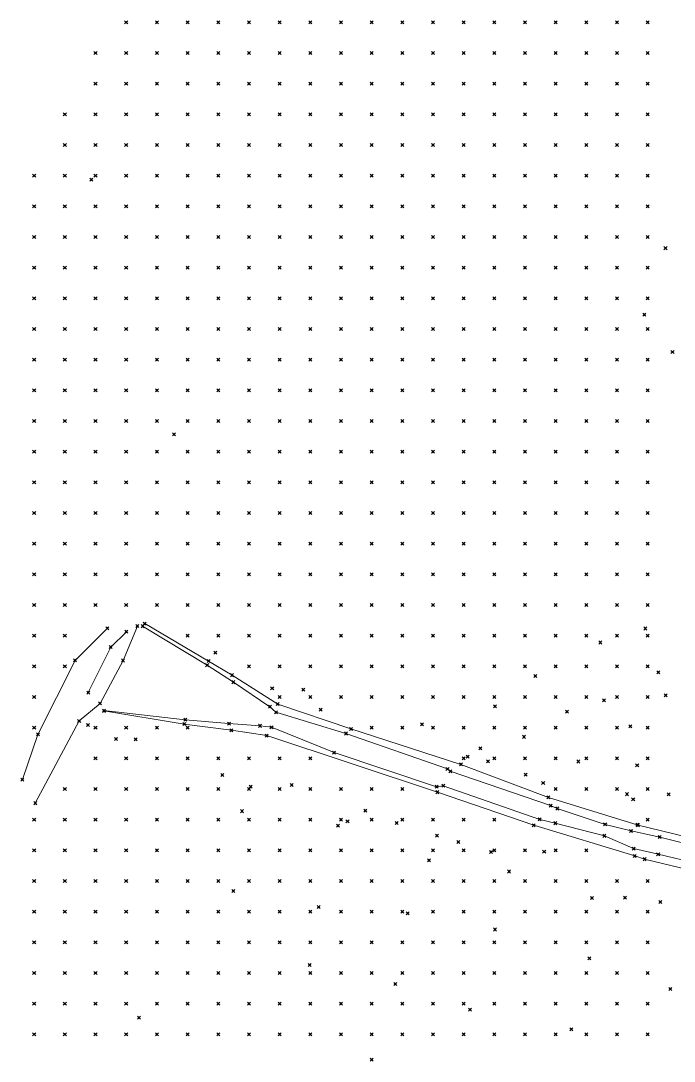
# Model space of a CAD drawing. Header units: metres. Extents: x 441556 to 446409, y 432338 to 461058.
# Drawn here: x 441691.8 to 441755.6, y 453774.1 to 453875.9 of the extents above; entities that cross this region are included whole.
import ezdxf

# ---------------------------------------------------------------- set-up
doc = ezdxf.new("R2010")
doc.units = ezdxf.units.M
doc.header["$MEASUREMENT"] = 0
doc.header["$PDMODE"] = 35
doc.header["$PDSIZE"] = 0.15
for name, color, linetype, lineweight in [('DTM-BRE-RevN_GRP_SANT BETON JOS', 2, 'Continuous', 0), ('DTM-BRE-RevN_GRP_SANT BETON SUS', 2, 'Continuous', 0), ('DTM-BRE-RevN_GRP_ZID SPRIJIN JOS', 2, 'Continuous', 0), ('DTM-BRE-RevN_GRP_ZID SPRIJIN SUS', 2, 'Continuous', 0), ('DTM-BRE-RevN_YP_RevL', 1, 'Continuous', 0), ('DTM-NOK-RevN_LIDAR_co_lidar', 91, 'Continuous', 0), ('DTM-NOK-RevN_RTK', 32, 'Continuous', 0)]:
    doc.layers.add(name, color=color, linetype=linetype, lineweight=lineweight)

msp = doc.modelspace()

# ---------------------------------------------------------------- linework, layer by layer
at = {"layer": 'DTM-BRE-RevN_GRP_SANT BETON JOS'}
for p, q in [((441709.981, 453812.868, 379.426), (441703.673, 453816.682, 380.645)), ((441712.546, 453811.205, 379.032), (441709.981, 453812.868, 379.426)), ((441716.114, 453808.804, 378.245), (441712.546, 453811.205, 379.032)), ((441699.895, 453808.425, 380.844), (441707.842, 453807.527, 379.276)), ((441716.704, 453808.26, 377.099), (441716.114, 453808.804, 378.245)), ((441723.557, 453806.182, 376.126), (441716.704, 453808.26, 377.099)), ((441707.842, 453807.527, 379.276), (441712.111, 453807.151, 378.679)), ((441712.111, 453807.151, 378.679), (441715.156, 453806.933, 378.158)), ((441715.156, 453806.933, 378.158), (441716.275, 453806.791, 377.077)), ((441716.275, 453806.791, 377.077), (441722.392, 453804.318, 378.219)), ((441733.486, 453802.714, 374.541), (441723.557, 453806.182, 376.126)), ((441722.392, 453804.318, 378.219), (441732.419, 453800.97, 374.478)), ((441733.753, 453802.494, 373.454), (441733.486, 453802.714, 374.541)), ((441743.569, 453799.128, 371.822), (441733.753, 453802.494, 373.454)), ((441732.419, 453800.97, 374.478), (441733.075, 453801.07, 373.39)), ((441733.075, 453801.07, 373.39), (441742.504, 453797.786, 371.858)), ((441744.213, 453798.847, 371.618), (441743.569, 453799.128, 371.822)), ((441748.9, 453797.293, 370.906), (441744.213, 453798.847, 371.618)), ((441742.504, 453797.786, 371.858), (441744.027, 453797.412, 371.651)), ((441744.027, 453797.412, 371.651), (441748.829, 453796.177, 370.848)), ((441751.438, 453796.655, 370.638), (441748.9, 453797.293, 370.906)), ((441748.829, 453796.177, 370.848), (441751.677, 453794.925, 370.66)), ((441754.234, 453796.054, 370.277), (441751.438, 453796.655, 370.638)), ((441758.69, 453794.909, 369.617), (441754.234, 453796.054, 370.277)), ((441751.677, 453794.925, 370.66), (441754.08, 453794.373, 370.329)), ((441754.08, 453794.373, 370.329), (441758.978, 453793.208, 369.495))]:
    msp.add_line(p, q, dxfattribs=at)
at = {"layer": 'DTM-BRE-RevN_GRP_SANT BETON SUS'}
for p, q in [((441703.873, 453816.933, 381.857), (441710.124, 453813.27, 380.831)), ((441710.124, 453813.27, 380.831), (441712.423, 453811.888, 380.415)), ((441712.423, 453811.888, 380.415), (441716.88, 453809.055, 379.564)), ((441699.894, 453808.399, 381.795), (441707.745, 453807.109, 380.784)), ((441716.88, 453809.055, 379.564), (441724.043, 453806.629, 377.669)), ((441707.745, 453807.109, 380.784), (441712.358, 453806.499, 380.205)), ((441712.358, 453806.499, 380.205), (441715.803, 453805.979, 379.71)), ((441724.043, 453806.629, 377.669), (441734.803, 453803.16, 375.301)), ((441715.803, 453805.979, 379.71), (441732.502, 453800.443, 376.088)), ((441734.803, 453803.16, 375.301), (441743.353, 453799.937, 373.43)), ((441732.502, 453800.443, 376.088), (441741.913, 453797.213, 373.597)), ((441743.353, 453799.937, 373.43), (441752.114, 453797.215, 371.977)), ((441741.913, 453797.213, 373.597), (441751.797, 453794.203, 371.922)), ((441752.114, 453797.215, 371.977), (441759.121, 453795.511, 371.002)), ((441751.797, 453794.203, 371.922), (441752.76, 453793.89, 371.814)), ((441752.76, 453793.89, 371.814), (441758.635, 453792.48, 370.97))]:
    msp.add_line(p, q, dxfattribs=at)
at = {"layer": 'DTM-BRE-RevN_GRP_ZID SPRIJIN JOS'}
for p, q in [((441701.756, 453813.325, 380.562), (441703.158, 453816.696, 380.908)), ((441699.506, 453809.121, 381.103), (441701.756, 453813.325, 380.562)), ((441697.465, 453807.405, 383.055), (441699.506, 453809.121, 381.103)), ((441693.18, 453799.366, 383.959), (441697.465, 453807.405, 383.055))]:
    msp.add_line(p, q, dxfattribs=at)
at = {"layer": 'DTM-BRE-RevN_GRP_ZID SPRIJIN SUS'}
for p, q in [((441697.065, 453813.334, 387.726), (441700.231, 453816.481, 384.994)), ((441700.554, 453814.637, 383.288), (441702.088, 453816.14, 382.118)), ((441698.351, 453810.186, 383.207), (441700.554, 453814.637, 383.288)), ((441693.435, 453806.097, 388.741), (441697.065, 453813.334, 387.726)), ((441691.911, 453801.677, 387.866), (441693.435, 453806.097, 388.741))]:
    msp.add_line(p, q, dxfattribs=at)
at = {"layer": 'DTM-BRE-RevN_YP_RevL'}
for p, q in [((441722.394, 453804.319, 376.318), (441716.275, 453806.791, 377.077)), ((441732.419, 453800.97, 374.478), (441722.394, 453804.319, 376.318))]:
    msp.add_line(p, q, dxfattribs=at)
at = {"layer": 'DTM-NOK-RevN_LIDAR_co_lidar'}
for p in [(441702.066, 453875.736, 410.782), (441705.065, 453875.736, 407.319), (441708.064, 453875.736, 404.048), (441711.064, 453875.736, 401.35), (441714.063, 453875.736, 398.728), (441717.062, 453875.736, 395.854), (441720.062, 453875.736, 393.489), (441723.061, 453875.736, 391.541), (441726.06, 453875.736, 389.585), (441729.06, 453875.736, 387.593), (441732.059, 453875.736, 385.211), (441735.058, 453875.736, 383.028), (441738.058, 453875.736, 381.511), (441741.057, 453875.736, 378.76), (441744.057, 453875.736, 376.566), (441747.056, 453875.736, 374.326), (441750.055, 453875.736, 372.278), (441753.055, 453875.736, 370.647), (441699.066, 453872.737, 411.594), (441702.066, 453872.737, 409.826), (441705.065, 453872.737, 404.989), (441708.064, 453872.737, 403.039), (441711.064, 453872.737, 401.798), (441714.063, 453872.737, 398.34), (441717.062, 453872.737, 395.141), (441720.062, 453872.737, 392.773), (441723.061, 453872.737, 390.672), (441726.06, 453872.737, 388.831), (441729.06, 453872.737, 387.072), (441732.059, 453872.737, 384.776), (441735.058, 453872.737, 382.249), (441738.058, 453872.737, 380.39), (441741.057, 453872.737, 378.163), (441744.057, 453872.737, 376.193), (441747.056, 453872.737, 373.707), (441750.055, 453872.737, 371.895), (441753.055, 453872.737, 369.959), (441699.066, 453869.738, 410.164), (441702.066, 453869.738, 408.316), (441705.065, 453869.738, 404.459), (441708.064, 453869.738, 402.783), (441711.064, 453869.738, 399.687), (441714.063, 453869.738, 396.593), (441717.062, 453869.738, 394.094), (441720.062, 453869.738, 391.777), (441723.061, 453869.738, 389.722), (441726.06, 453869.738, 387.663), (441729.06, 453869.738, 385.692), (441732.059, 453869.738, 383.932), (441735.058, 453869.738, 381.789), (441738.058, 453869.738, 379.511), (441741.057, 453869.738, 377.575), (441744.057, 453869.738, 375.437), (441747.056, 453869.738, 373.203), (441750.055, 453869.738, 370.975), (441753.055, 453869.738, 369.437), (441696.067, 453866.738, 409.152), (441699.066, 453866.738, 408.084), (441702.066, 453866.738, 405.187), (441705.065, 453866.738, 403.788), (441708.064, 453866.738, 400.111), (441711.064, 453866.738, 398.256), (441714.063, 453866.738, 395.752), (441717.062, 453866.738, 393.325), (441720.062, 453866.738, 390.955), (441723.061, 453866.738, 388.792), (441726.06, 453866.738, 386.71), (441729.06, 453866.738, 384.579), (441732.059, 453866.738, 382.742), (441735.058, 453866.738, 380.727), (441738.058, 453866.738, 378.614), (441741.057, 453866.738, 376.826), (441744.057, 453866.738, 374.766), (441747.056, 453866.738, 372.614), (441750.055, 453866.738, 370.698), (441753.055, 453866.738, 369.165), (441696.067, 453863.739, 406.892), (441699.066, 453863.739, 405.746), (441702.066, 453863.739, 404.013), (441705.065, 453863.739, 402.022), (441708.064, 453863.739, 399.733), (441711.064, 453863.739, 397.306), (441714.063, 453863.739, 394.999), (441717.062, 453863.739, 392.733), (441720.062, 453863.739, 390.227), (441723.061, 453863.739, 388.262), (441726.06, 453863.739, 386.127), (441729.06, 453863.739, 383.768), (441732.059, 453863.739, 382), (441735.058, 453863.739, 380.153), (441738.058, 453863.739, 378.197), (441741.057, 453863.739, 376.02), (441744.057, 453863.739, 374.049), (441747.056, 453863.739, 372.167), (441750.055, 453863.739, 370.472), (441753.055, 453863.739, 369.107), (441693.068, 453860.74, 406.424), (441696.067, 453860.74, 405.394), (441698.666, 453860.345, 404.659), (441699.066, 453860.74, 404.435), (441702.066, 453860.74, 402.417), (441705.065, 453860.74, 400.11), (441708.064, 453860.74, 397.302), (441711.064, 453860.74, 395.274), (441714.063, 453860.74, 394.218), (441717.062, 453860.74, 391.988), (441720.062, 453860.74, 389.444), (441723.061, 453860.74, 387.421), (441726.06, 453860.74, 385.365), (441729.06, 453860.74, 383.229), (441732.059, 453860.74, 381.252), (441735.058, 453860.74, 379.295), (441738.058, 453860.74, 377.21), (441741.057, 453860.74, 375.072), (441744.057, 453860.74, 373.336), (441747.056, 453860.74, 371.646), (441750.055, 453860.74, 370.318), (441753.055, 453860.74, 369.481), (441693.068, 453857.74, 404.665), (441696.067, 453857.74, 403.964), (441699.066, 453857.74, 403.781), (441702.066, 453857.74, 402.493), (441705.065, 453857.74, 399.798), (441708.064, 453857.74, 396.667), (441711.064, 453857.74, 393.723), (441714.063, 453857.74, 391.814), (441717.062, 453857.74, 389.816), (441720.062, 453857.74, 388.063), (441723.061, 453857.74, 386.352), (441726.06, 453857.74, 384.395), (441729.06, 453857.74, 382.416), (441732.059, 453857.74, 380.454), (441735.058, 453857.74, 378.461), (441738.058, 453857.74, 376.365), (441741.057, 453857.74, 374.634), (441744.057, 453857.74, 373.099), (441747.056, 453857.74, 371.66), (441750.055, 453857.74, 370.637), (441753.055, 453857.74, 370.112), (441693.068, 453854.741, 402.486), (441696.067, 453854.741, 402.608), (441699.066, 453854.741, 402.533), (441702.066, 453854.741, 402.232), (441705.065, 453854.741, 400.36), (441708.064, 453854.741, 397.45), (441711.064, 453854.741, 394.341), (441714.063, 453854.741, 391.607), (441717.062, 453854.741, 389.09), (441720.062, 453854.741, 387), (441723.061, 453854.741, 385.13), (441726.06, 453854.741, 383.329), (441729.06, 453854.741, 381.603), (441732.059, 453854.741, 379.821), (441735.058, 453854.741, 378.028), (441738.058, 453854.741, 376.226), (441741.057, 453854.741, 374.552), (441744.057, 453854.741, 373.25), (441747.056, 453854.741, 371.913), (441750.055, 453854.741, 370.842), (441753.055, 453854.741, 370.459), (441693.068, 453851.742, 400.093), (441696.067, 453851.742, 400.722), (441699.066, 453851.742, 400.56), (441702.066, 453851.742, 401.181), (441705.065, 453851.742, 400.148), (441708.064, 453851.742, 397.191), (441711.064, 453851.742, 394.435), (441714.063, 453851.742, 391.829), (441717.062, 453851.742, 389.322), (441720.062, 453851.742, 387.073), (441723.061, 453851.742, 384.826), (441726.06, 453851.742, 382.646), (441729.06, 453851.742, 380.748), (441732.059, 453851.742, 379.106), (441735.058, 453851.742, 377.636), (441738.058, 453851.742, 376.133), (441741.057, 453851.742, 374.647), (441744.057, 453851.742, 373.266), (441747.056, 453851.742, 371.965), (441750.055, 453851.742, 371.027), (441753.055, 453851.742, 370.663), (441693.068, 453848.742, 397.987), (441696.067, 453848.742, 398.675), (441699.066, 453848.742, 398.906), (441702.066, 453848.742, 399.707), (441705.065, 453848.742, 399.314), (441708.064, 453848.742, 396.472), (441711.064, 453848.742, 393.929), (441714.063, 453848.742, 391.487), (441717.062, 453848.742, 389.172), (441720.062, 453848.742, 386.991), (441723.061, 453848.742, 384.613), (441726.06, 453848.742, 382.323), (441729.06, 453848.742, 380.365), (441732.059, 453848.742, 378.627), (441735.058, 453848.742, 377.18), (441738.058, 453848.742, 375.947), (441741.057, 453848.742, 374.731), (441744.057, 453848.742, 373.309), (441747.056, 453848.742, 372.093), (441750.055, 453848.742, 371.449), (441753.055, 453848.742, 370.841), (441693.068, 453845.743, 395.877), (441696.067, 453845.743, 396.569), (441699.066, 453845.743, 397.53), (441702.066, 453845.743, 398.168), (441705.065, 453845.743, 397.863), (441708.064, 453845.743, 395.63), (441711.064, 453845.743, 392.988), (441714.063, 453845.743, 390.607), (441717.062, 453845.743, 388.606), (441720.062, 453845.743, 386.504), (441723.061, 453845.743, 384.147), (441726.06, 453845.743, 381.961), (441729.06, 453845.743, 379.981), (441732.059, 453845.743, 378.041), (441735.058, 453845.743, 376.471), (441738.058, 453845.743, 375.453), (441741.057, 453845.743, 374.613), (441744.057, 453845.743, 373.721), (441747.056, 453845.743, 373.047), (441750.055, 453845.743, 372.251), (441753.055, 453845.743, 371.057), (441693.068, 453842.744, 394.006), (441696.067, 453842.744, 394.823), (441699.066, 453842.744, 395.997), (441702.066, 453842.744, 396.744), (441705.065, 453842.744, 396.547), (441708.064, 453842.744, 394.885), (441711.064, 453842.744, 392.475), (441714.063, 453842.744, 389.837), (441717.062, 453842.744, 387.787), (441720.062, 453842.744, 385.816), (441723.061, 453842.744, 383.57), (441726.06, 453842.744, 381.371), (441729.06, 453842.744, 379.262), (441732.059, 453842.744, 377.225), (441735.058, 453842.744, 375.685), (441738.058, 453842.744, 374.952), (441741.057, 453842.744, 374.616), (441744.057, 453842.744, 374.03), (441747.056, 453842.744, 373.328), (441750.055, 453842.744, 372.487), (441753.055, 453842.744, 371.436), (441693.068, 453839.744, 392.188), (441696.067, 453839.744, 393.036), (441699.066, 453839.744, 394.079), (441702.066, 453839.744, 395.031), (441705.065, 453839.744, 395.243), (441708.064, 453839.744, 394.085), (441711.064, 453839.744, 392.036), (441714.063, 453839.744, 389.24), (441717.062, 453839.744, 386.987), (441720.062, 453839.744, 385.066), (441723.061, 453839.744, 382.96), (441726.06, 453839.744, 380.774), (441729.06, 453839.744, 378.667), (441732.059, 453839.744, 376.734), (441735.058, 453839.744, 375.252), (441738.058, 453839.744, 374.63), (441741.057, 453839.744, 374.528), (441744.057, 453839.744, 373.844), (441747.056, 453839.744, 372.794), (441750.055, 453839.744, 372.094), (441753.055, 453839.744, 371.57), (441693.068, 453836.745, 390.551), (441696.067, 453836.745, 391.288), (441699.066, 453836.745, 392.132), (441702.066, 453836.745, 393.258), (441705.065, 453836.745, 393.645), (441708.064, 453836.745, 392.807), (441711.064, 453836.745, 390.934), (441714.063, 453836.745, 388.351), (441717.062, 453836.745, 386.218), (441720.062, 453836.745, 384.32), (441723.061, 453836.745, 382.246), (441726.06, 453836.745, 380.166), (441729.06, 453836.745, 378.315), (441732.059, 453836.745, 376.611), (441735.058, 453836.745, 375.174), (441738.058, 453836.745, 374.549), (441741.057, 453836.745, 374.214), (441744.057, 453836.745, 373.467), (441747.056, 453836.745, 372.601), (441750.055, 453836.745, 372.017), (441753.055, 453836.745, 371.527), (441706.751, 453835.43, 392.713), (441693.068, 453833.745, 389.644), (441696.067, 453833.745, 390.029), (441699.066, 453833.745, 390.446), (441702.066, 453833.745, 391.591), (441705.065, 453833.745, 391.573), (441708.064, 453833.745, 390.98), (441711.064, 453833.745, 389.296), (441714.063, 453833.745, 387.028), (441717.062, 453833.745, 385.207), (441720.062, 453833.745, 383.533), (441723.061, 453833.745, 381.55), (441726.06, 453833.745, 379.591), (441729.06, 453833.745, 377.909), (441732.059, 453833.745, 376.384), (441735.058, 453833.745, 375.265), (441738.058, 453833.745, 374.746), (441741.057, 453833.745, 374.173), (441744.057, 453833.745, 373.471), (441747.056, 453833.745, 372.892), (441750.055, 453833.745, 372.359), (441753.055, 453833.745, 371.619), (441693.068, 453830.746, 389.384), (441696.067, 453830.746, 389.348), (441699.066, 453830.746, 389.382), (441702.066, 453830.746, 389.987), (441705.065, 453830.746, 389.16), (441708.064, 453830.746, 388.829), (441711.064, 453830.746, 387.562), (441714.063, 453830.746, 385.738), (441717.062, 453830.746, 384.17), (441720.062, 453830.746, 382.622), (441723.061, 453830.746, 380.876), (441726.06, 453830.746, 379.142), (441729.06, 453830.746, 377.504), (441732.059, 453830.746, 376.241), (441735.058, 453830.746, 375.592), (441738.058, 453830.746, 375.068), (441741.057, 453830.746, 374.491), (441744.057, 453830.746, 373.839), (441747.056, 453830.746, 373.276), (441750.055, 453830.746, 372.634), (441753.055, 453830.746, 371.728), (441693.068, 453827.747, 389.345), (441696.067, 453827.747, 389.256), (441699.066, 453827.747, 389.22), (441702.066, 453827.747, 388.762), (441705.065, 453827.747, 387.119), (441708.064, 453827.747, 386.731), (441711.064, 453827.747, 385.996), (441714.063, 453827.747, 384.774), (441717.062, 453827.747, 383.385), (441720.062, 453827.747, 381.775), (441723.061, 453827.747, 380.156), (441726.06, 453827.747, 378.671), (441729.06, 453827.747, 377.347), (441732.059, 453827.747, 376.505), (441735.058, 453827.747, 376.04), (441738.058, 453827.747, 375.389), (441741.057, 453827.747, 374.765), (441744.057, 453827.747, 374.113), (441747.056, 453827.747, 373.549), (441750.055, 453827.747, 372.77), (441753.055, 453827.747, 371.852), (441693.068, 453824.747, 389.288), (441696.067, 453824.747, 389.205), (441699.066, 453824.747, 389.157), (441702.066, 453824.747, 387.705), (441705.065, 453824.747, 385.395), (441708.064, 453824.747, 384.939), (441711.064, 453824.747, 384.426), (441714.063, 453824.747, 383.63), (441717.062, 453824.747, 382.536), (441720.062, 453824.747, 381.271), (441723.061, 453824.747, 379.739), (441726.06, 453824.747, 378.328), (441729.06, 453824.747, 377.404), (441732.059, 453824.747, 376.781), (441735.058, 453824.747, 376.264), (441738.058, 453824.747, 375.611), (441741.057, 453824.747, 374.916), (441744.057, 453824.747, 374.268), (441747.056, 453824.747, 373.636), (441750.055, 453824.747, 372.799), (441753.055, 453824.747, 372), (441693.068, 453821.748, 389.329), (441696.067, 453821.748, 389.221), (441699.066, 453821.748, 388.673), (441702.066, 453821.748, 386.572), (441705.065, 453821.748, 384.089), (441708.064, 453821.748, 383.402), (441711.064, 453821.748, 383.039), (441714.063, 453821.748, 382.355), (441717.062, 453821.748, 381.573), (441720.062, 453821.748, 380.639), (441723.061, 453821.748, 379.338), (441726.06, 453821.748, 378.179), (441729.06, 453821.748, 377.531), (441732.059, 453821.748, 377.024), (441735.058, 453821.748, 376.412), (441738.058, 453821.748, 375.68), (441741.057, 453821.748, 374.896), (441744.057, 453821.748, 374.219), (441747.056, 453821.748, 373.544), (441750.055, 453821.748, 372.885), (441753.055, 453821.748, 372.187), (441693.068, 453818.749, 389.409), (441696.067, 453818.749, 389.119), (441699.066, 453818.749, 387.195), (441702.066, 453818.749, 384.331), (441705.065, 453818.749, 382.696), (441708.064, 453818.749, 382.428), (441711.064, 453818.749, 382.021), (441714.063, 453818.749, 381.397), (441717.062, 453818.749, 380.672), (441720.062, 453818.749, 379.848), (441723.061, 453818.749, 378.991), (441726.06, 453818.749, 378.324), (441729.06, 453818.749, 377.825), (441732.059, 453818.749, 377.319), (441735.058, 453818.749, 376.698), (441738.058, 453818.749, 375.75), (441741.057, 453818.749, 374.713), (441744.057, 453818.749, 373.987), (441747.056, 453818.749, 373.478), (441750.055, 453818.749, 373.033), (441753.055, 453818.749, 372.438), (441693.068, 453815.749, 389.317), (441696.067, 453815.749, 388.977), (441708.064, 453815.749, 381.592), (441711.064, 453815.749, 381.703), (441714.063, 453815.749, 381.045), (441717.062, 453815.749, 380.082), (441720.062, 453815.749, 379.289), (441723.061, 453815.749, 378.779), (441726.06, 453815.749, 378.311), (441729.06, 453815.749, 377.825), (441732.059, 453815.749, 377.568), (441735.058, 453815.749, 377.188), (441738.058, 453815.749, 376.085), (441741.057, 453815.749, 374.971), (441744.057, 453815.749, 374.038), (441747.056, 453815.749, 373.634), (441750.055, 453815.749, 373.242), (441753.055, 453815.749, 372.736), (441693.068, 453812.75, 389.209), (441696.067, 453812.75, 387.426), (441714.063, 453812.75, 380.585), (441717.062, 453812.75, 379.962), (441720.062, 453812.75, 379.262), (441723.061, 453812.75, 378.769), (441726.06, 453812.75, 378.111), (441729.06, 453812.75, 377.409), (441732.059, 453812.75, 377.141), (441735.058, 453812.75, 376.837), (441738.058, 453812.75, 375.969), (441741.057, 453812.75, 375.141), (441744.057, 453812.75, 374.508), (441747.056, 453812.75, 374.049), (441750.055, 453812.75, 373.505), (441753.055, 453812.75, 373.101), (441693.068, 453809.751, 389.292), (441717.062, 453809.751, 379.108), (441720.062, 453809.751, 378.949), (441723.061, 453809.751, 378.676), (441726.06, 453809.751, 378.078), (441729.06, 453809.751, 377.364), (441732.059, 453809.751, 377.075), (441735.058, 453809.751, 376.819), (441738.058, 453809.751, 376.093), (441741.057, 453809.751, 375.483), (441744.057, 453809.751, 374.905), (441747.056, 453809.751, 374.392), (441750.055, 453809.751, 373.817), (441753.055, 453809.751, 372.909), (441693.068, 453806.751, 389.436), (441699.066, 453806.751, 382.647), (441702.066, 453806.751, 382.1), (441705.065, 453806.751, 381.473), (441708.064, 453806.751, 380.399), (441726.06, 453806.751, 377.361), (441729.06, 453806.751, 377.197), (441732.059, 453806.751, 377.014), (441735.058, 453806.751, 376.611), (441738.058, 453806.751, 375.984), (441741.057, 453806.751, 375.619), (441744.057, 453806.751, 375.164), (441747.056, 453806.751, 374.609), (441750.055, 453806.751, 374.136), (441753.055, 453806.751, 373.157), (441699.066, 453803.752, 382.72), (441702.066, 453803.752, 382.563), (441705.065, 453803.752, 382.263), (441708.064, 453803.752, 381.812), (441711.064, 453803.752, 380.932), (441714.063, 453803.752, 380.126), (441717.062, 453803.752, 379.289), (441720.062, 453803.752, 378.263), (441735.058, 453803.752, 375.444), (441738.058, 453803.752, 375.485), (441741.057, 453803.752, 375.564), (441744.057, 453803.752, 375.32), (441747.056, 453803.752, 374.746), (441750.055, 453803.752, 374.247), (441753.055, 453803.752, 373.532), (441696.067, 453800.753, 383.517), (441699.066, 453800.753, 382.828), (441702.066, 453800.753, 382.529), (441705.065, 453800.753, 382.14), (441708.064, 453800.753, 381.613), (441711.064, 453800.753, 380.94), (441714.063, 453800.753, 380.398), (441717.062, 453800.753, 379.844), (441720.062, 453800.753, 379.27), (441723.061, 453800.753, 378.561), (441726.06, 453800.753, 377.665), (441729.06, 453800.753, 376.647), (441744.057, 453800.753, 373.847), (441747.056, 453800.753, 374.158), (441750.055, 453800.753, 374.024), (441753.055, 453800.753, 373.434), (441693.068, 453797.753, 384.72), (441696.067, 453797.753, 383.603), (441699.066, 453797.753, 383.018), (441702.066, 453797.753, 382.264), (441705.065, 453797.753, 381.846), (441708.064, 453797.753, 381.412), (441711.064, 453797.753, 380.776), (441714.063, 453797.753, 380.102), (441717.062, 453797.753, 379.593), (441720.062, 453797.753, 379.248), (441723.061, 453797.753, 378.88), (441726.06, 453797.753, 378.415), (441729.06, 453797.753, 377.723), (441732.059, 453797.753, 376.687), (441735.058, 453797.753, 375.466), (441738.058, 453797.753, 374.255), (441753.055, 453797.753, 372.435), (441693.068, 453794.754, 385.006), (441696.067, 453794.754, 383.95), (441699.066, 453794.754, 383.134), (441702.066, 453794.754, 382.357), (441705.065, 453794.754, 381.912), (441708.064, 453794.754, 380.581), (441711.064, 453794.754, 380.08), (441714.063, 453794.754, 379.739), (441717.062, 453794.754, 379.204), (441720.062, 453794.754, 378.869), (441723.061, 453794.754, 378.58), (441726.06, 453794.754, 378.146), (441729.06, 453794.754, 377.622), (441732.059, 453794.754, 377.026), (441735.058, 453794.754, 376.349), (441738.058, 453794.754, 375.525), (441741.057, 453794.754, 374.629), (441744.057, 453794.754, 373.762), (441747.056, 453794.754, 372.875), (441693.068, 453791.755, 385.626), (441696.067, 453791.755, 384.322), (441699.066, 453791.755, 383.394), (441702.066, 453791.755, 382.408), (441705.065, 453791.755, 381.588), (441708.064, 453791.755, 380.751), (441711.064, 453791.755, 380.068), (441714.063, 453791.755, 379.533), (441717.062, 453791.755, 378.841), (441720.062, 453791.755, 378.252), (441723.061, 453791.755, 377.809), (441726.06, 453791.755, 377.424), (441729.06, 453791.755, 377.071), (441732.059, 453791.755, 376.636), (441735.058, 453791.755, 376.132), (441738.058, 453791.755, 375.616), (441741.057, 453791.755, 375.024), (441744.057, 453791.755, 374.35), (441747.056, 453791.755, 373.7), (441750.055, 453791.755, 372.946), (441753.055, 453791.755, 372.151), (441693.068, 453788.755, 387.053), (441696.067, 453788.755, 385.365), (441699.066, 453788.755, 384.312), (441702.066, 453788.755, 383.02), (441705.065, 453788.755, 381.848), (441708.064, 453788.755, 381.086), (441711.064, 453788.755, 380.185), (441714.063, 453788.755, 379.418), (441717.062, 453788.755, 378.723), (441720.062, 453788.755, 378.045), (441723.061, 453788.755, 377.406), (441726.06, 453788.755, 376.904), (441729.06, 453788.755, 376.51), (441732.059, 453788.755, 376.047), (441735.058, 453788.755, 375.577), (441738.058, 453788.755, 375.167), (441741.057, 453788.755, 374.619), (441744.057, 453788.755, 374.171), (441747.056, 453788.755, 373.758), (441750.055, 453788.755, 373.184), (441753.055, 453788.755, 372.499), (441693.068, 453785.756, 389.316), (441696.067, 453785.756, 387.838), (441699.066, 453785.756, 385.888), (441702.066, 453785.756, 384.439), (441705.065, 453785.756, 383.049), (441708.064, 453785.756, 382.163), (441711.064, 453785.756, 381.008), (441714.063, 453785.756, 379.454), (441717.062, 453785.756, 378.531), (441720.062, 453785.756, 377.999), (441723.061, 453785.756, 377.336), (441726.06, 453785.756, 376.675), (441729.06, 453785.756, 376.165), (441732.059, 453785.756, 375.686), (441735.058, 453785.756, 375.181), (441738.058, 453785.756, 374.721), (441741.057, 453785.756, 374.27), (441744.057, 453785.756, 373.858), (441747.056, 453785.756, 373.375), (441750.055, 453785.756, 372.873), (441753.055, 453785.756, 372.072), (441693.068, 453782.757, 391.959), (441696.067, 453782.757, 389.982), (441699.066, 453782.757, 388.162), (441702.066, 453782.757, 386.379), (441705.065, 453782.757, 384.634), (441708.064, 453782.757, 383.119), (441711.064, 453782.757, 381.399), (441714.063, 453782.757, 379.416), (441717.062, 453782.757, 378.225), (441720.062, 453782.757, 377.798), (441723.061, 453782.757, 377.286), (441726.06, 453782.757, 376.515), (441729.06, 453782.757, 375.881), (441732.059, 453782.757, 375.433), (441735.058, 453782.757, 374.946), (441738.058, 453782.757, 374.465), (441741.057, 453782.757, 374.036), (441744.057, 453782.757, 373.619), (441747.056, 453782.757, 373.163), (441750.055, 453782.757, 372.525), (441753.055, 453782.757, 371.711), (441693.068, 453779.757, 394.184), (441696.067, 453779.757, 391.886), (441699.066, 453779.757, 389.818), (441702.066, 453779.757, 388.223), (441705.065, 453779.757, 386.861), (441708.064, 453779.757, 384.96), (441711.064, 453779.757, 381.903), (441714.063, 453779.757, 379.231), (441717.062, 453779.757, 377.883), (441720.062, 453779.757, 377.512), (441723.061, 453779.757, 377.063), (441726.06, 453779.757, 376.249), (441729.06, 453779.757, 375.572), (441732.059, 453779.757, 375.069), (441735.058, 453779.757, 374.518), (441738.058, 453779.757, 374.08), (441741.057, 453779.757, 373.684), (441744.057, 453779.757, 373.245), (441747.056, 453779.757, 372.814), (441750.055, 453779.757, 372.127), (441753.055, 453779.757, 371.41), (441703.306, 453778.38, 388.63), (441693.068, 453776.758, 395.496), (441696.067, 453776.758, 393.321), (441699.066, 453776.758, 390.856), (441702.066, 453776.758, 389.211), (441705.065, 453776.758, 387.858), (441708.064, 453776.758, 385.919), (441711.064, 453776.758, 382.89), (441714.063, 453776.758, 379.437), (441717.062, 453776.758, 377.506), (441720.062, 453776.758, 376.952), (441723.061, 453776.758, 376.528), (441726.06, 453776.758, 375.852), (441729.06, 453776.758, 375.174), (441732.059, 453776.758, 374.56), (441735.058, 453776.758, 374.004), (441738.058, 453776.758, 373.624), (441741.057, 453776.758, 373.233), (441744.057, 453776.758, 372.782), (441747.056, 453776.758, 372.344), (441750.055, 453776.758, 371.741), (441753.055, 453776.758, 371.062)]:
    msp.add_point(p, dxfattribs=at)
at = {"layer": 'DTM-NOK-RevN_RTK'}
for p in [(441754.802, 453853.647, 369.963), (441752.729, 453847.137, 370.956), (441755.486, 453843.501, 370.376), (441700.231, 453816.481, 384.994), (441703.158, 453816.696, 380.908), (441703.673, 453816.682, 380.645), (441703.873, 453816.933, 381.857), (441752.818, 453816.452, 372.729), (441702.088, 453816.14, 382.118), (441700.554, 453814.637, 383.288), (441748.432, 453815.084, 373.584), (441697.065, 453813.334, 387.726), (441701.756, 453813.325, 380.562), (441710.124, 453813.27, 380.831), (441710.772, 453814.08, 381.043), (441709.981, 453812.868, 379.426), (441754.09, 453812.159, 372.955), (441712.423, 453811.888, 380.415), (441712.546, 453811.205, 379.032), (441742.064, 453811.799, 375.046), (441698.351, 453810.186, 383.207), (441716.342, 453810.592, 379.869), (441719.376, 453810.46, 379.239), (441699.506, 453809.121, 381.103), (441748.78, 453809.432, 374.331), (441754.819, 453809.924, 371.568), (441699.894, 453808.399, 381.795), (441699.895, 453808.425, 380.844), (441716.114, 453808.804, 378.245), (441716.704, 453808.26, 377.099), (441716.88, 453809.055, 379.564), (441721.088, 453808.507, 378.356), (441738.118, 453808.841, 375.807), (441745.161, 453808.322, 374.823), (441697.465, 453807.405, 383.055), (441707.745, 453807.109, 380.784), (441707.842, 453807.527, 379.276), (441712.111, 453807.151, 378.679), (441730.984, 453807.077, 377.127), (441693.435, 453806.097, 388.741), (441698.318, 453807.011, 382.71), (441712.358, 453806.499, 380.205), (441715.156, 453806.933, 378.158), (441716.275, 453806.791, 377.077), (441723.557, 453806.182, 376.126), (441724.043, 453806.629, 377.669), (441751.353, 453806.879, 373.966), (441701.078, 453805.652, 382.776), (441702.987, 453805.61, 382.554), (441715.803, 453805.979, 379.71), (441740.96, 453805.854, 375.67), (441722.392, 453804.318, 378.219), (441722.394, 453804.319, 376.318), (441736.691, 453804.737, 376.013), (441734.803, 453803.16, 375.301), (441735.46, 453803.919, 375.547), (441737.434, 453803.46, 375.073), (441746.28, 453803.444, 374.852), (441752.026, 453803.061, 373.543), (441711.469, 453802.122, 381.183), (441733.486, 453802.714, 374.541), (441733.753, 453802.494, 373.454), (441741.115, 453802.15, 374.581), (441691.911, 453801.677, 387.866), (441714.227, 453800.987, 380.594), (441718.256, 453801.139, 379.767), (441732.419, 453800.97, 374.478), (441733.075, 453801.07, 373.39), (441742.84, 453801.351, 374.399), (441732.502, 453800.443, 376.088), (441743.353, 453799.937, 373.43), (441751.027, 453800.247, 373.762), (441755.098, 453800.222, 373.09), (441693.18, 453799.366, 383.959), (441743.569, 453799.128, 371.822), (441751.641, 453799.75, 373.733), (441713.401, 453798.585, 380.328), (441725.447, 453798.642, 378.777), (441744.213, 453798.847, 371.618), (441722.776, 453797.175, 379.022), (441723.703, 453797.59, 379.144), (441728.513, 453797.43, 378.311), (441741.913, 453797.213, 373.597), (441742.504, 453797.786, 371.858), (441744.027, 453797.412, 371.651), (441748.9, 453797.293, 370.906), (441752.035, 453797.268, 371.915), (441752.114, 453797.215, 371.977), (441732.446, 453796.201, 377.325), (441748.829, 453796.177, 370.848), (441751.438, 453796.655, 370.638), (441754.234, 453796.054, 370.277), (441734.552, 453795.565, 376.753), (441751.677, 453794.925, 370.66), (441737.736, 453794.6, 376.013), (441742.938, 453794.629, 374.717), (441751.797, 453794.203, 371.922), (441752.76, 453793.89, 371.814), (441754.08, 453794.373, 370.329), (441731.67, 453793.783, 377.338), (441739.509, 453792.688, 375.614), (441712.544, 453790.782, 379.801), (441747.6, 453790.095, 373.905), (441750.831, 453790.118, 373.477), (441720.877, 453789.203, 377.973), (441754.294, 453789.706, 372.726), (441729.584, 453788.585, 376.538), (441738.127, 453787.015, 375.096), (441747.363, 453784.183, 373.448), (441720.008, 453783.541, 377.69), (441728.37, 453781.69, 375.934), (441755.268, 453781.205, 371.218), (441735.693, 453779.183, 374.444), (441745.594, 453777.26, 372.556), (441726.065, 453774.283, 375.272)]:
    msp.add_point(p, dxfattribs=at)

doc.saveas('drawing.dxf')
